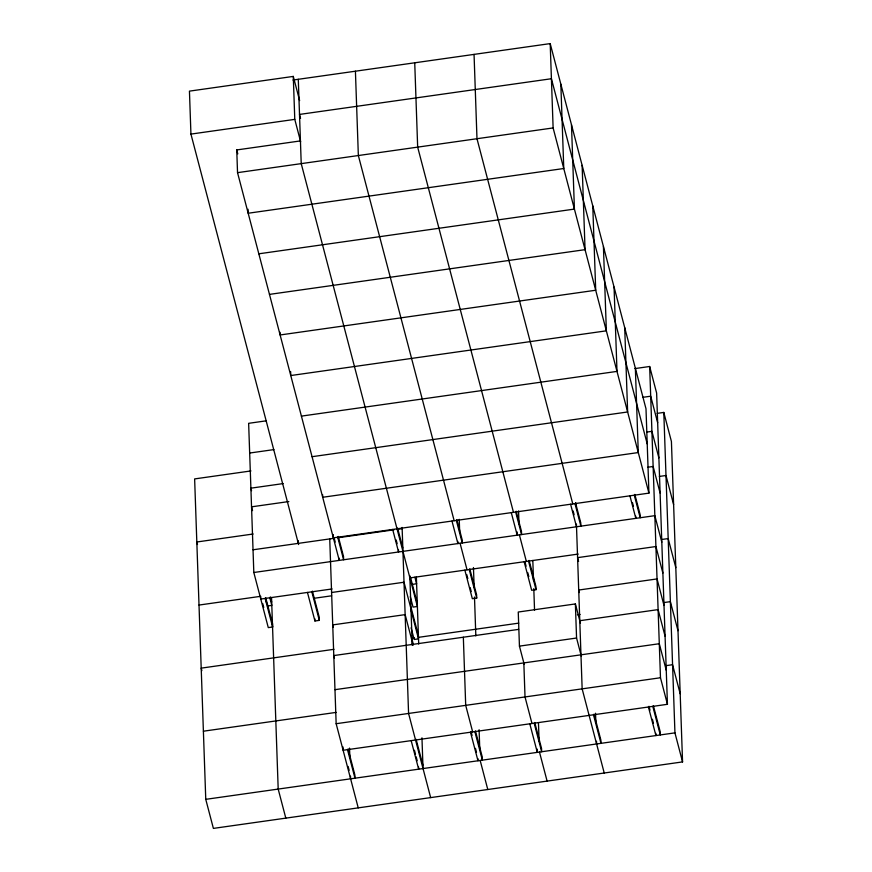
<?xml version="1.0" encoding="UTF-8"?>
<svg xmlns="http://www.w3.org/2000/svg" width="872" height="872" viewBox="0 0 872 872"><rect width="100%" height="100%" fill="white"/><g stroke="black" fill="none" stroke-linecap="round" stroke-linejoin="round"><path stroke-width="1.31" d="M299.63 100.574L293.286 76.42L189.442 91.135L190.935 134.092L298.616 544.542M292.981 80.05L550.199 43.6L645.999 408.794L648.932 493.127L333.344 537.85L333.235 534.558M190.935 134.092L294.78 119.377L300.644 141.744M339.186 558.2L339.263 560.391L237.533 172.656L236.748 149.94L300.437 140.915M237.533 172.656L553.12 127.933L648.932 493.127M258.831 253.806L574.419 209.084L571.487 124.751M269.47 294.387L585.058 249.665L582.125 165.331M266.134 420.838L248.64 423.323L253.817 572.501L268.282 627.611L272.642 626.99L272.533 623.698L265.72 597.734M635.056 368.562L649.662 366.491L656.627 393.043L667.44 704.303L343.121 750.269L343.001 746.966M301.407 416.118L616.995 371.396L614.062 287.062M249.665 453.037L273.895 449.603M642.729 397.338L650.697 396.204L657.662 422.757M312.056 456.699L627.644 411.976L624.712 327.643M250.962 470.935L194.63 478.913L205.759 799.341L213.389 828.4L682.558 761.91L671.418 441.483L663.799 412.434L657.161 413.372M283.182 483.589L250.885 488.167L251.55 490.696M646.61 432.087L651.918 431.335L658.883 457.887M288.828 501.553L251.539 506.828L252.531 510.621M647.831 467.228L653.139 466.476L660.104 493.018M253.153 534.002L196.821 541.992L197.486 544.52M659.352 476.439L665.99 475.502L673.609 504.561M253.033 549.785L333.758 538.351M337.78 537.784L394.111 529.795M396.793 529.413L402.156 528.661M253.817 572.501L654.85 515.668L661.815 542.221M199.012 605.059L260.706 596.317L260.783 599.053L332.101 588.949M661.543 539.517L668.181 538.58L675.811 567.628M409.905 577.918L578.169 554.08M331.589 592.502L404.019 582.234L410.985 608.787M314.116 598.29L331.643 595.805M412.565 584.338L416.609 583.76L414.887 577.188M267.432 606.007L271.802 605.386L269.764 597.603M307.456 592.437L314.945 620.995L319.315 620.374L319.207 617.082L312.394 591.118M469.79 568.817L476.603 594.78L476.712 598.072L472.341 598.693L464.852 570.135M529.108 560.413L535.909 586.366L536.029 589.668L531.658 590.279L524.17 561.732M580.447 623.24L575.378 603.936L518.251 612.024L519.44 646.13L524.236 664.431M333.976 649.313L201.203 668.137L201.868 670.655M411.769 638.293L414.451 637.912M418.473 637.345L518.742 623.131M577.428 614.814L580.087 614.444M663.734 602.585L670.372 601.647L678.002 630.707M518.611 629.388L333.78 655.57L334.445 658.098M579.782 620.711L658.109 609.615L665.074 636.168M519.44 646.13L576.566 638.032L581.362 656.333M334.968 689.676L659.297 643.721L666.263 670.274M203.394 731.205L336.167 712.391M665.925 665.663L672.563 664.715L680.193 693.774M329.736 538.918L336.156 723.716L660.475 677.751L667.44 704.303M205.759 799.341L674.939 732.862L682.558 761.91M647.22 443.924L551.42 78.731L299.51 114.428L300.546 118.352M662.884 573.089L655.918 546.537L577.591 557.644L578.583 561.437M634.827 494.413L640.092 514.458L640.201 517.75L634.282 495.209M664.006 605.484L657.041 578.932L578.714 590.039L579.379 592.568M632.429 502.545L633.421 506.305M629.922 495.819L635.83 518.371L635.753 516.17M653.368 705.677L660.18 731.641L660.289 734.933L652.801 706.375M648.997 706.298L650.022 710.189M652.398 719.28L653.422 723.171M648.43 706.996L655.918 735.554L655.842 733.352M575.52 502.817L580.774 522.862L580.883 526.154L574.975 503.613M572.784 503.918L476.984 138.724L474.052 54.391M573.122 510.959L574.103 514.709M570.604 504.234L576.512 526.775M594.05 714.092L600.863 740.045L600.972 743.336L593.483 714.789M604.231 773.017L582.147 688.858L576.425 524.116M516.202 511.232L521.456 531.266L521.576 534.558L515.657 512.017M528.541 561.11L536.029 589.668M513.477 512.322L417.666 147.128L414.734 62.795M519.385 534.874L526.35 561.415M525.075 562.331L526.099 566.222M527.8 572.708L528.824 576.61M511.286 512.638L517.205 535.179L517.085 531.887M534.732 722.496L541.545 748.449L541.665 751.74L534.165 723.193M531.985 723.498L525.02 696.946L523.832 662.916M539.474 752.056L547.104 781.105M529.805 723.814L537.294 752.362L537.174 749.07M456.884 519.636L462.138 539.67L462.258 542.962L456.339 520.421M469.223 569.514L476.712 598.072M454.159 520.737L358.348 155.532L355.416 71.199M460.078 543.278L467.043 569.819M466.782 574.626L467.806 578.518M470.182 587.608L471.207 591.499M451.979 521.042L457.887 543.583L457.811 541.392M475.425 730.899L482.227 756.852L482.347 760.155L474.858 731.597M472.668 731.902L465.703 705.35L463.337 637.214M480.167 760.46L487.786 789.52M471.054 731.521L472.079 735.412M475.48 748.394L476.504 752.285M470.488 732.218L477.976 760.766L477.9 758.575M397.578 528.04L402.831 548.074M410.472 577.22L417.285 603.184M396.161 539.932L397.142 543.681M392.662 529.446L398.569 551.987L398.493 549.796M410.309 596.71L413.034 607.097L417.405 606.476L301.222 163.631L298.289 79.297M410.919 607.01L418.407 635.568M411.039 610.313L418.527 638.86L414.156 639.481L411.094 627.796M412.053 639.47L413.415 644.67M412.107 641.182L405.142 614.629L332.723 624.897L333.387 627.426M412.162 642.762L412.848 645.367M416.108 739.303L422.92 765.256M430.659 797.608L408.576 713.449L402.112 527.429M414.462 750.302L415.486 754.204M416.162 756.798L417.187 760.689M411.17 740.622L418.658 769.169L418.582 766.979M236.748 149.94L237.784 153.864M338.26 536.443L343.514 556.478L343.633 559.78L337.715 537.228M334.216 538.318L335.208 542.068M311.827 591.816L319.315 620.374M348.059 748.95L354.86 774.903L354.98 778.195L347.492 749.648M348.113 766.444L349.138 770.336M336.156 723.716L358.228 807.875M270.331 596.895L271.693 602.094M265.393 598.214L266.756 603.413M265.153 598.432L272.642 626.99M262.712 603.544L263.736 607.435M285.809 818.132L278.19 789.084L271.53 597.484M663.799 412.434L674.939 732.862M649.662 366.491L660.475 677.751M635.361 368.224L638.282 452.557L322.705 497.269L322.607 494.598M603.424 246.482L606.356 330.826L290.768 375.538L290.627 371.537M592.775 205.912L595.707 290.245L280.119 334.968L280.021 332.297M595.543 713.231L595.816 721.242M596.513 741.287L596.601 743.958M575.683 502.839L575.782 505.498M560.838 84.181L563.77 168.514L248.182 213.237L248.04 209.226M575.378 603.936L576.566 638.032M550.199 43.6L553.12 127.933M532.814 560.456L533.522 580.589M533.795 588.633L534.547 610.106M538.46 722.659L539.103 741.364M518.557 510.938L519.014 524.236M473.452 567.519L474.161 587.652M474.488 597.037L475.84 635.961M479.099 729.733L479.742 748.438M459.239 519.341L459.653 531.31M416.369 576.959L418.702 644.059M421.961 737.821L423.029 768.559M409.829 575.727L412.249 645.182M349.541 748.089L349.868 757.441M350.511 776.145L350.609 778.816M314.868 618.793L314.945 620.995M293.286 76.42L294.78 119.377M298.213 540.684L298.311 543.376"/></g></svg>
